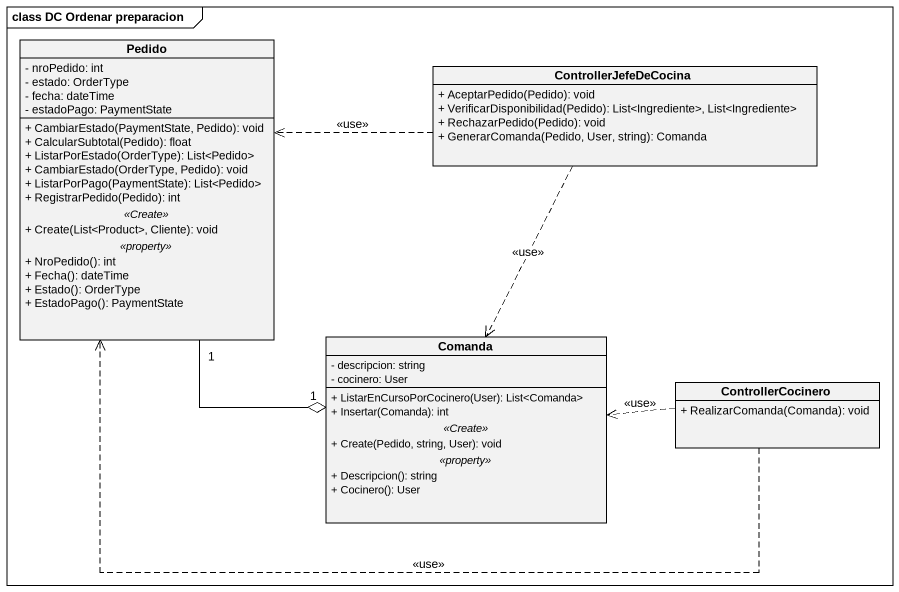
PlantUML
@startuml
mainframe class DC Ordenar preparacion
hide circle
hide empty members
skinparam classAttributeIconSize 0
class Pedido {
  - nroPedido: int
  - estado: OrderType
  - fecha: dateTime
  - estadoPago: PaymentState
  --
  + CambiarEstado(PaymentState, Pedido): void
  + CalcularSubtotal(Pedido): float
  + ListarPorEstado(OrderType): List<Pedido>
  + CambiarEstado(OrderType, Pedido): void
  + ListarPorPago(PaymentState): List<Pedido>
  + RegistrarPedido(Pedido): int
  .. <<Create>> ..
  + Create(List<Product>, Cliente): void
  .. <<property>> ..
  + NroPedido(): int
  + Fecha(): dateTime
  + Estado(): OrderType
  + EstadoPago(): PaymentState
}
class ControllerJefeDeCocina {
  + AceptarPedido(Pedido): void
  + VerificarDisponibilidad(Pedido): List<Ingrediente>, List<Ingrediente>
  + RechazarPedido(Pedido): void
  + GenerarComanda(Pedido, User, string): Comanda
}
class Comanda {
  - descripcion: string
  - cocinero: User
  --
  + ListarEnCursoPorCocinero(User): List<Comanda>
  + Insertar(Comanda): int
  .. <<Create>> ..
  + Create(Pedido, string, User): void
  .. <<property>> ..
  + Descripcion(): string
  + Cocinero(): User
}
class ControllerCocinero {
  + RealizarComanda(Comanda): void
}
Pedido "1" --o "1" Comanda
ControllerJefeDeCocina .left.> Pedido : <<use>>
ControllerJefeDeCocina ..> Comanda : <<use>>
ControllerCocinero .left.> Pedido : <<use>>
ControllerCocinero .left.> Comanda : <<use>>
@enduml
